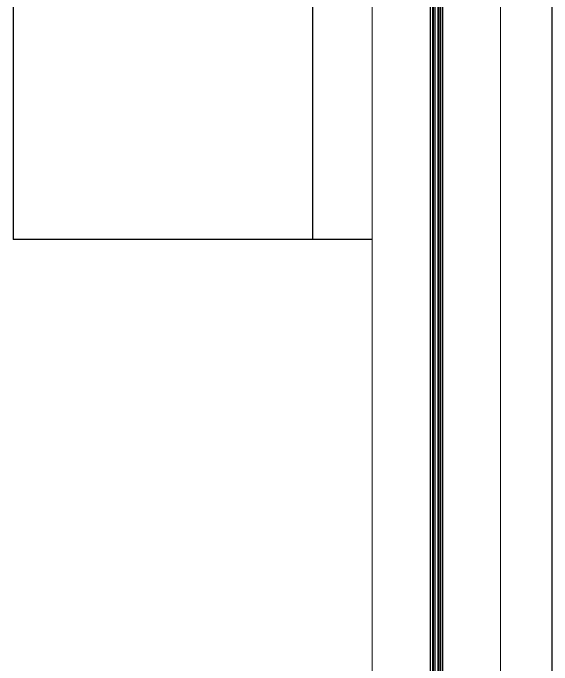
# Model space of a CAD drawing. Header units: millimetres. Extents: x 4754612 to 5801174, y 2368242 to 2777223.
# Drawn here: x 5083888.3 to 5084113.3, y 2612571.9 to 2612844.1 of the extents above; entities that cross this region are included whole.
import ezdxf

# ---------------------------------------------------------------- set-up
doc = ezdxf.new("R2010")
doc.units = ezdxf.units.MM
doc.header["$LTSCALE"] = 1000
for name, color, linetype in [('(주)하나기공-LEADER', 7, 'Continuous'), ('A-ELE-8', 8, 'Continuous'), ('그라스울판넬', 7, 'Continuous')]:
    doc.layers.add(name, color=color, linetype=linetype)

msp = doc.modelspace()

# ---------------------------------------------------------------- linework, layer by layer
at = {"layer": '(주)하나기공-LEADER', "color": 151, "lineweight": 9}
msp.add_line((5084063.39, 2612943.052), (5084063.39, 2611410.413), dxfattribs=at)
at = {"layer": '(주)하나기공-LEADER', "color": 4}
for p, q in [((5084063.39, 2612943.052), (5084063.39, 2611410.413)), ((5084066.782, 2612943.052), (5084066.782, 2611410.413))]:
    msp.add_line(p, q, dxfattribs=at)
at = {"layer": '(주)하나기공-LEADER', "color": 8, "lineweight": 9}
for p, q in [((5084063.544, 2612943.052), (5084063.544, 2611410.413)), ((5084064.051, 2612943.052), (5084064.051, 2611410.413)), ((5084064.557, 2612943.052), (5084064.557, 2611410.413)), ((5084065.615, 2612943.052), (5084065.615, 2611410.413)), ((5084066.121, 2612943.052), (5084066.121, 2611410.413)), ((5084066.628, 2612943.052), (5084066.628, 2611410.413)), ((5084038.3, 2612874.621), (5084038.3, 2607749.621)), ((5084091.872, 2612874.621), (5084091.872, 2607749.621))]:
    msp.add_line(p, q, dxfattribs=at)
at = {"layer": '(주)하나기공-LEADER', "color": 4}
msp.add_lwpolyline([(5084067.575, 2612943.052), (5084067.575, 2611411.206), (5084079.169, 2611411.206), (5084079.169, 2611410.413), (5084051.003, 2611410.413), (5084051.003, 2611411.206), (5084062.597, 2611411.206), (5084062.597, 2612943.052)], dxfattribs=at)
at = {"layer": 'A-ELE-8'}
msp.add_line((5084113.3, 2616399.621), (5084113.3, 2607749.621), dxfattribs=at)
at = {"layer": '그라스울판넬'}
for p, q in [((5083888.3, 2616399.621), (5083888.3, 2612749.621)), ((5084013.3, 2616399.621), (5084013.3, 2612749.621)), ((5084038.3, 2612749.621), (5083888.3, 2612749.621))]:
    msp.add_line(p, q, dxfattribs=at)

doc.saveas('drawing.dxf')
